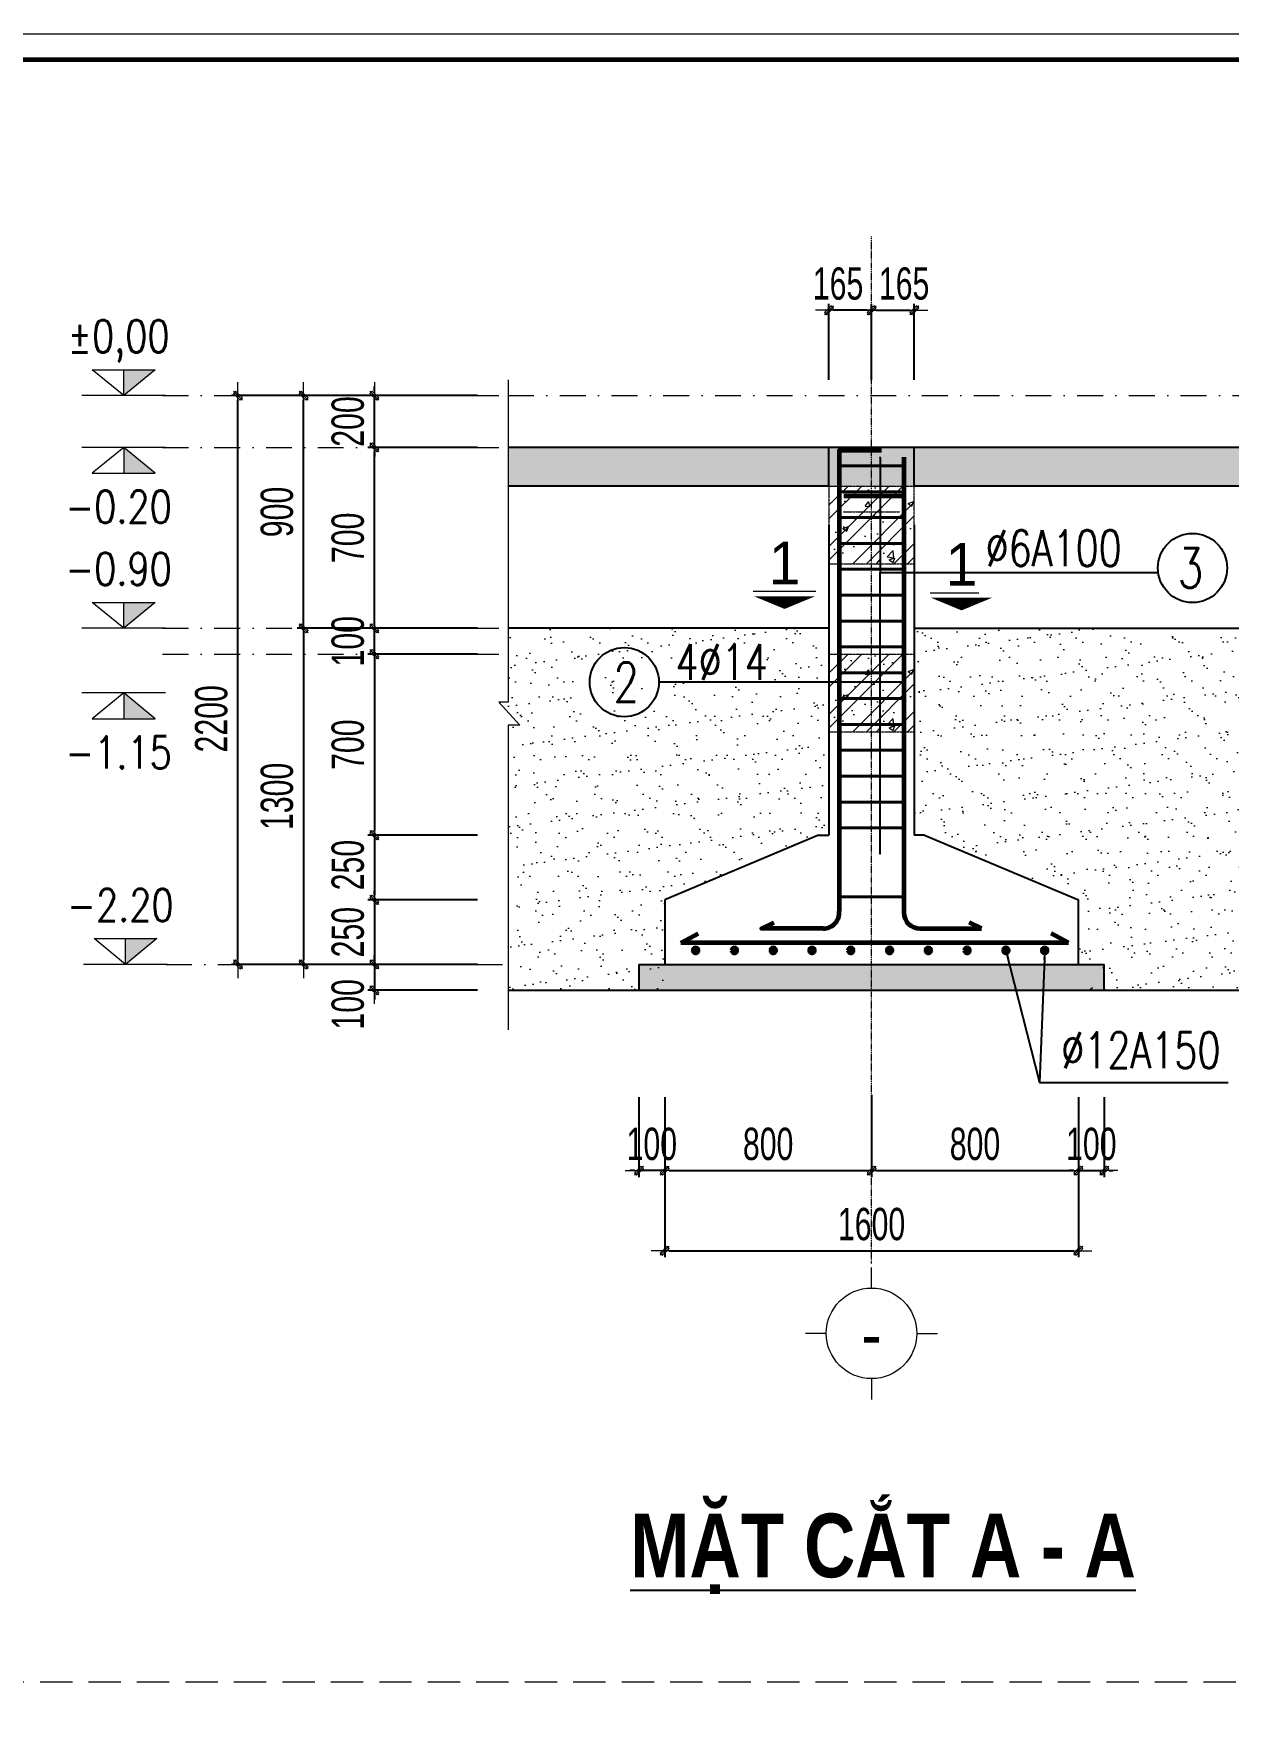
# Model space of a CAD drawing. Header units: millimetres. Extents: x -211129 to 461116, y -574633 to 115.
# Drawn here: x -71646 to -67026, y -538229 to -531691 of the extents above; entities that cross this region are included whole.
import ezdxf
from ezdxf.enums import TextEntityAlignment as Align

# ---------------------------------------------------------------- set-up
doc = ezdxf.new("R2010")
doc.units = ezdxf.units.MM
doc.header["$MEASUREMENT"] = 0
doc.header["$PDMODE"] = 32
doc.linetypes.add('DASHDOT', pattern=[1, 0.5, -0.25, 0, -0.25])
doc.linetypes.add('HIDDEN', pattern=[0.375, 0.25, -0.125])
doc.layers.get('Defpoints').update_dxf_attribs({"color": 1})
for name, color, linetype, lineweight in [('Khungten_LCDI', 7, 'Continuous', 5), ('LC Dim', 8, 'Continuous', 18), ('LC Hatch', 252, 'Continuous', 9), ('LC ISO', 153, 'Continuous', 13), ('LC Khac', 4, 'Continuous', 9), ('LC MANH DUT', 35, 'HIDDEN', 5), ('LC Net dam2', 6, 'Continuous', 40), ('LC Net dam3', 1, 'Continuous', 60), ('LC Net manh', 133, 'Continuous', 5), ('LC Net thay', 63, 'Continuous', 25), ('LC Net truc', 79, 'DASHDOT', 13), ('LC Text1', 3, 'Continuous', 20), ('LC Text2', 7, 'Continuous', 25)]:
    doc.layers.add(name, color=color, linetype=linetype, lineweight=lineweight)
doc.styles.add('HOATBIF', font='hoatbif.shx', dxfattribs={"width": 0.7})
doc.styles.add('Khungten', font='VHAVAN.TTF', dxfattribs={"width": 0.9, "height": 5000})
doc.styles.add('LC 1', font='VHAVANB.TTF')
doc.styles.add('LC 3', font='vnsimli.shx', dxfattribs={"width": 0.75})
doc.styles.add('LC3', font='VHARIALB.TTF', dxfattribs={"width": 0.8})
doc.styles.add('T1', font='Vnsimli.shx', dxfattribs={"width": 0.8})
doc.styles.add('Title', font='VHBLACK.TTF', dxfattribs={"width": 0.8})
doc.dimstyles.new('1-100(1-50)', dxfattribs={"dimscale": 50, "dimtxt": 2.5, "dimasz": 0.35, "dimexe": 0.5, "dimexo": 0, "dimgap": 0.8, "dimtad": 1, "dimdec": 0, "dimzin": 0, "dimdsep": 46, "dimtxsty": 'HOATBIF', "dimblk1": 'DOT', "dimblk2": 'DOT', "dimsah": 1, "dimcen": -1, "dimdle": 1, "dimclrd": 256, "dimclre": 256, "dimclrt": 4, "dimadec": 3, "dimazin": 2, "dimtfac": 0.333333, "dimtdec": 0, "dimtix": 1, "dimtmove": 2, "dimatfit": 3, "dimldrblk": 'DOT', "dimfxl": 1, "dimtvp": 0.833333, "dimtolj": 1, "dimtzin": 0, "dimarcsym": 0})

# ---------------------------------------------------------------- blocks, each defined once
blk = doc.blocks.new('lcdi fix')
at = {"layer": 'Defpoints', "lineweight": 0}
blk.add_lwpolyline([(-1200, -14850), (-1200, 14850), (40800, 14850), (40800, -14850)], close=True, dxfattribs=at)
at = {"layer": 'Khungten_LCDI', "color": 5, "lineweight": 60}
blk.add_lwpolyline([(0, -14650), (0, 14650), (40600, 14650), (40600, -14650)], close=True, dxfattribs=at)
at = {"color": 7, "style": 'Khungten', "width": 0.8}
for tag, p in [('REVISION', (39499, -10746)), ('NGAYHT', (39546, -11609))]:
    blk.add_attdef(tag, text='', height=200, dxfattribs=at).set_placement(p, align=Align.CENTER)
at = {"layer": 'LC Text1', "color": 3, "style": 'LC 1', "width": 1.834006}
for tag, p, p2 in [('TENBANVE1', (36913, -8886), (40339, -8886)), ('TENBANVE2', (36913, -9562), (40339, -9562))]:
    blk.add_attdef(tag, text='', height=250, dxfattribs=at).set_placement(p, p2, align=Align.FIT)
at = {"layer": 'LC Text1', "style": 'Title', "width": 0.7}
blk.add_attdef('SOBANVE', text='', height=250, dxfattribs=at).set_placement((39562, -13896), align=Align.CENTER)
blk = doc.blocks.new('DOT')
at = {"layer": 'LC Dim'}
blk.add_line((-3, 0), (3, 0), dxfattribs=at)
at = {"layer": 'LC Dim', "color": 4}
blk.add_line((-1, -1), (1, 1), dxfattribs=at)
blk.add_lwpolyline([(0.5, 1), (-1, -0.5), (-0.5, -1), (1, 0.5)], close=True, dxfattribs=at)
blk = doc.blocks.new('*D1002')
at = {"layer": 'Defpoints', "color": 0, "ltscale": 2, "transparency": 16777216}
for p in [(-69205.4, -535803.3), (-68405.4, -535795.3), (-68405.4, -536087.9)]:
    blk.add_point(p, dxfattribs=at)
at = {"layer": 'LC Dim', "lineweight": -2, "ltscale": 2, "transparency": 16777216}
for p, q in [((-69205.4, -535803.3), (-69205.4, -536112.9)), ((-68405.4, -535795.3), (-68405.4, -536112.9)), ((-69187.9, -536087.9), (-68422.9, -536087.9))]:
    blk.add_line(p, q, dxfattribs=at)
at = {"layer": 'LC Dim', "lineweight": -2, "ltscale": 2, "transparency": 16777216, "xscale": 17.5, "yscale": 17.5, "zscale": 17.5, "rotation": 180}
blk.add_blockref('DOT', (-69205.4, -536087.9), dxfattribs=at)
at = {"layer": 'LC Dim', "lineweight": -2, "ltscale": 2, "transparency": 16777216, "xscale": 17.5, "yscale": 17.5, "zscale": 17.5}
blk.add_blockref('DOT', (-68405.4, -536087.9), dxfattribs=at)
at = {"layer": 'LC Dim', "color": 4, "ltscale": 2, "transparency": 16777216, "insert": (-68805.4, -535985.4), "char_height": 125, "attachment_point": 5, "style": 'HOATBIF'}
blk.add_mtext('\\A1;800', dxfattribs=at)
blk = doc.blocks.new('_Dot')
at = {"color": 0, "linetype": 'ByBlock', "lineweight": -2}
blk.add_line((-0.5, 0), (-1, 0), dxfattribs=at)
at = {"color": 0, "linetype": 'ByBlock', "const_width": 0.5}
blk.add_lwpolyline([(-0.25, 0, 1), (0.25, 0, 1)], format="xyb", close=True, dxfattribs=at)
blk = doc.blocks.new('*D1003')
at = {"layer": 'Defpoints', "color": 0, "ltscale": 2, "transparency": 16777216}
for p in [(-68405.4, -535795.3), (-67605.4, -535803.3), (-67605.4, -536087.9)]:
    blk.add_point(p, dxfattribs=at)
at = {"layer": 'LC Dim', "lineweight": -2, "ltscale": 2, "transparency": 16777216}
for p, q in [((-68405.4, -535795.3), (-68405.4, -536112.9)), ((-67605.4, -535803.3), (-67605.4, -536112.9)), ((-68387.9, -536087.9), (-67622.9, -536087.9))]:
    blk.add_line(p, q, dxfattribs=at)
at = {"layer": 'LC Dim', "lineweight": -2, "ltscale": 2, "transparency": 16777216, "xscale": 17.5, "yscale": 17.5, "zscale": 17.5, "rotation": 180}
blk.add_blockref('DOT', (-68405.4, -536087.9), dxfattribs=at)
at = {"layer": 'LC Dim', "lineweight": -2, "ltscale": 2, "transparency": 16777216, "xscale": 17.5, "yscale": 17.5, "zscale": 17.5}
blk.add_blockref('DOT', (-67605.4, -536087.9), dxfattribs=at)
at = {"layer": 'LC Dim', "color": 4, "ltscale": 2, "transparency": 16777216, "insert": (-68005.4, -535985.4), "char_height": 125, "attachment_point": 5, "style": 'HOATBIF'}
blk.add_mtext('\\A1;800', dxfattribs=at)
blk = doc.blocks.new('*D1004')
at = {"layer": 'Defpoints', "color": 0, "ltscale": 2, "transparency": 16777216}
for p in [(-69205.4, -535803.3), (-67605.4, -535803.3), (-67605.4, -536397.9)]:
    blk.add_point(p, dxfattribs=at)
at = {"layer": 'LC Dim', "lineweight": -2, "ltscale": 2, "transparency": 16777216}
for p, q in [((-69205.4, -535803.3), (-69205.4, -536422.9)), ((-67605.4, -535803.3), (-67605.4, -536422.9)), ((-69187.9, -536397.9), (-67622.9, -536397.9))]:
    blk.add_line(p, q, dxfattribs=at)
at = {"layer": 'LC Dim', "lineweight": -2, "ltscale": 2, "transparency": 16777216, "xscale": 17.5, "yscale": 17.5, "zscale": 17.5, "rotation": 180}
blk.add_blockref('DOT', (-69205.4, -536397.9), dxfattribs=at)
at = {"layer": 'LC Dim', "lineweight": -2, "ltscale": 2, "transparency": 16777216, "xscale": 17.5, "yscale": 17.5, "zscale": 17.5}
blk.add_blockref('DOT', (-67605.4, -536397.9), dxfattribs=at)
at = {"layer": 'LC Dim', "color": 4, "ltscale": 2, "transparency": 16777216, "insert": (-68405.4, -536295.4), "char_height": 125, "attachment_point": 5, "style": 'HOATBIF'}
blk.add_mtext('\\A1;1600', dxfattribs=at)
blk = doc.blocks.new('*D1005')
at = {"layer": 'Defpoints', "color": 0, "ltscale": 2, "transparency": 16777216}
for p in [(-69305.4, -535803.3), (-69205.4, -535803.3), (-69305.4, -536087.9)]:
    blk.add_point(p, dxfattribs=at)
at = {"layer": 'LC Dim', "lineweight": -2, "ltscale": 2, "transparency": 16777216}
for p, q in [((-69305.4, -535803.3), (-69305.4, -536112.9)), ((-69205.4, -535803.3), (-69205.4, -536112.9)), ((-69322.9, -536087.9), (-69340.4, -536087.9)), ((-69205.4, -536087.9), (-69305.4, -536087.9)), ((-69187.9, -536087.9), (-69170.4, -536087.9))]:
    blk.add_line(p, q, dxfattribs=at)
at = {"layer": 'LC Dim', "lineweight": -2, "ltscale": 2, "transparency": 16777216, "xscale": 17.5, "yscale": 17.5, "zscale": 17.5}
blk.add_blockref('DOT', (-69305.4, -536087.9), dxfattribs=at)
at = {"layer": 'LC Dim', "lineweight": -2, "ltscale": 2, "transparency": 16777216, "xscale": 17.5, "yscale": 17.5, "zscale": 17.5, "rotation": 180}
blk.add_blockref('DOT', (-69205.4, -536087.9), dxfattribs=at)
at = {"layer": 'LC Dim', "color": 4, "ltscale": 2, "transparency": 16777216, "insert": (-69255.4, -535985.4), "char_height": 125, "attachment_point": 5, "style": 'HOATBIF'}
blk.add_mtext('\\A1;100', dxfattribs=at)
blk = doc.blocks.new('*D1006')
at = {"layer": 'Defpoints', "color": 0, "ltscale": 2, "transparency": 16777216}
for p in [(-67605.4, -535803.3), (-67505.4, -535803.3), (-67505.4, -536087.9)]:
    blk.add_point(p, dxfattribs=at)
at = {"layer": 'LC Dim', "lineweight": -2, "ltscale": 2, "transparency": 16777216}
for p, q in [((-67605.4, -535803.3), (-67605.4, -536112.9)), ((-67505.4, -535803.3), (-67505.4, -536112.9)), ((-67622.9, -536087.9), (-67640.4, -536087.9)), ((-67605.4, -536087.9), (-67505.4, -536087.9)), ((-67487.9, -536087.9), (-67470.4, -536087.9))]:
    blk.add_line(p, q, dxfattribs=at)
at = {"layer": 'LC Dim', "lineweight": -2, "ltscale": 2, "transparency": 16777216, "xscale": 17.5, "yscale": 17.5, "zscale": 17.5}
blk.add_blockref('DOT', (-67605.4, -536087.9), dxfattribs=at)
at = {"layer": 'LC Dim', "lineweight": -2, "ltscale": 2, "transparency": 16777216, "xscale": 17.5, "yscale": 17.5, "zscale": 17.5, "rotation": 180}
blk.add_blockref('DOT', (-67505.4, -536087.9), dxfattribs=at)
at = {"layer": 'LC Dim', "color": 4, "ltscale": 2, "transparency": 16777216, "insert": (-67555.4, -535985.4), "char_height": 125, "attachment_point": 5, "style": 'HOATBIF'}
blk.add_mtext('\\A1;100', dxfattribs=at)
blk = doc.blocks.new('TIEUDE1')
at = {"layer": 'LC Text2', "color": 7, "style": 'LC 1'}
blk.add_attdef('TIªU§Ò', text='', height=5, dxfattribs=at).set_placement((0, 0), align=Align.BOTTOM_CENTER)
blk.add_attdef('TL', text='', height=3, dxfattribs=at).set_placement((0, -2), align=Align.TOP_CENTER)
blk = doc.blocks.new('*D1025')
at = {"layer": 'Defpoints', "color": 0, "ltscale": 2, "transparency": 16777216}
for p in [(-68240.4, -532760.2), (-68405.4, -533029.2), (-68240.4, -533029.2)]:
    blk.add_point(p, dxfattribs=at)
at = {"layer": 'LC Dim', "lineweight": -2, "ltscale": 2, "transparency": 16777216}
for p, q in [((-68405.4, -533029.2), (-68405.4, -532735.2)), ((-68387.9, -532760.2), (-68257.9, -532760.2)), ((-68240.4, -533029.2), (-68240.4, -532735.2))]:
    blk.add_line(p, q, dxfattribs=at)
at = {"layer": 'LC Dim', "lineweight": -2, "ltscale": 2, "transparency": 16777216, "xscale": 17.5, "yscale": 17.5, "zscale": 17.5, "rotation": 180}
blk.add_blockref('DOT', (-68405.4, -532760.2), dxfattribs=at)
at = {"layer": 'LC Dim', "lineweight": -2, "ltscale": 2, "transparency": 16777216, "xscale": 17.5, "yscale": 17.5, "zscale": 17.5}
blk.add_blockref('DOT', (-68240.4, -532760.2), dxfattribs=at)
at = {"layer": 'LC Dim', "color": 4, "ltscale": 2, "transparency": 16777216, "insert": (-68279.5, -532657.7), "char_height": 125, "attachment_point": 5, "style": 'HOATBIF'}
blk.add_mtext('\\A1;165', dxfattribs=at)
blk = doc.blocks.new('*D1026')
at = {"layer": 'Defpoints', "color": 0, "ltscale": 2, "transparency": 16777216}
for p in [(-68570.4, -532760.2), (-68570.4, -533029.2), (-68405.4, -533029.2)]:
    blk.add_point(p, dxfattribs=at)
at = {"layer": 'LC Dim', "lineweight": -2, "ltscale": 2, "transparency": 16777216}
for p, q in [((-68570.4, -533029.2), (-68570.4, -532735.2)), ((-68422.9, -532760.2), (-68552.9, -532760.2)), ((-68405.4, -533029.2), (-68405.4, -532735.2))]:
    blk.add_line(p, q, dxfattribs=at)
at = {"layer": 'LC Dim', "lineweight": -2, "ltscale": 2, "transparency": 16777216, "xscale": 17.5, "yscale": 17.5, "zscale": 17.5, "rotation": 180}
blk.add_blockref('DOT', (-68570.4, -532760.2), dxfattribs=at)
at = {"layer": 'LC Dim', "lineweight": -2, "ltscale": 2, "transparency": 16777216, "xscale": 17.5, "yscale": 17.5, "zscale": 17.5}
blk.add_blockref('DOT', (-68405.4, -532760.2), dxfattribs=at)
at = {"layer": 'LC Dim', "color": 4, "ltscale": 2, "transparency": 16777216, "insert": (-68535, -532657.7), "char_height": 125, "attachment_point": 5, "style": 'HOATBIF'}
blk.add_mtext('\\A1;165', dxfattribs=at)
blk = doc.blocks.new('theptron1')
at = {"layer": 'LC Net dam3'}
for p, q in [((-0.5, 0), (0.5, 0)), ((-0.35, 0.35), (0.35, -0.35)), ((0.35, 0.35), (-0.35, -0.35)), ((0, 0.5), (0, -0.5))]:
    blk.add_line(p, q, dxfattribs=at)
blk.add_circle((0, 0), 0.5, dxfattribs=at)
blk = doc.blocks.new('*U699')
at = {"layer": 'LC Dim', "xscale": 19.6923076923333, "yscale": 19.6923076923333, "zscale": 19.6923076923333}
blk.add_blockref('theptron1', (0, 0), dxfattribs=at)
blk = doc.blocks.new('*U700')
at = {"layer": 'LC Dim', "color": 0, "linetype": 'ByBlock', "lineweight": -2}
for p in [(0, 0), (150, 0), (300, 0), (450, 0), (600, 0), (750, 0), (900, 0), (1050, 0)]:
    blk.add_blockref('*U699', p, dxfattribs=at)
at = {"layer": 'LC Dim', "color": 0, "linetype": 'ByBlock', "lineweight": -2, "transparency": 16777216}
for p in [(1200, 0), (1350, 0)]:
    blk.add_blockref('*U699', p, dxfattribs=at)
blk = doc.blocks.new('*D1027')
at = {"layer": 'Defpoints', "color": 0, "ltscale": 2, "transparency": 16777216}
for p in [(-69929.8, -535290.6), (-70328.5, -535390.6), (-69929.8, -535390.6)]:
    blk.add_point(p, dxfattribs=at)
at = {"layer": 'LC Dim', "lineweight": -2, "ltscale": 2, "transparency": 16777216}
for p, q in [((-69929.8, -535290.6), (-70353.5, -535290.6)), ((-70328.5, -535273.1), (-70328.5, -535255.6)), ((-70328.5, -535290.6), (-70328.5, -535390.6)), ((-69929.8, -535390.6), (-70353.5, -535390.6)), ((-70328.5, -535408.1), (-70328.5, -535425.6))]:
    blk.add_line(p, q, dxfattribs=at)
at = {"layer": 'LC Dim', "lineweight": -2, "ltscale": 2, "transparency": 16777216, "xscale": 17.5, "yscale": 17.5, "zscale": 17.5}
for p, rotation in [((-70328.5, -535290.6), 270), ((-70328.5, -535390.6), 90)]:
    blk.add_blockref('DOT', p, dxfattribs=dict(at, rotation=rotation))
at = {"layer": 'LC Dim', "color": 4, "ltscale": 2, "transparency": 16777216, "insert": (-70431, -535444.7), "char_height": 125, "attachment_point": 5, "rotation": 90, "style": 'HOATBIF'}
blk.add_mtext('\\A1;100', dxfattribs=at)
blk = doc.blocks.new('*D1028')
at = {"layer": 'Defpoints', "color": 0, "ltscale": 2, "transparency": 16777216}
for p in [(-69929.8, -534790.6), (-70328.5, -535040.6), (-69929.8, -535040.6)]:
    blk.add_point(p, dxfattribs=at)
at = {"layer": 'LC Dim', "lineweight": -2, "ltscale": 2, "transparency": 16777216}
for p, q in [((-69929.8, -534790.6), (-70353.5, -534790.6)), ((-70328.5, -534808.1), (-70328.5, -535023.1)), ((-69929.8, -535040.6), (-70353.5, -535040.6))]:
    blk.add_line(p, q, dxfattribs=at)
at = {"layer": 'LC Dim', "lineweight": -2, "ltscale": 2, "transparency": 16777216, "xscale": 17.5, "yscale": 17.5, "zscale": 17.5}
for p, rotation in [((-70328.5, -534790.6), 90), ((-70328.5, -535040.6), 270)]:
    blk.add_blockref('DOT', p, dxfattribs=dict(at, rotation=rotation))
at = {"layer": 'LC Dim', "color": 4, "ltscale": 2, "transparency": 16777216, "insert": (-70431, -534906.3), "char_height": 125, "attachment_point": 5, "rotation": 90, "style": 'HOATBIF'}
blk.add_mtext('\\A1;250', dxfattribs=at)
blk = doc.blocks.new('*D1029')
at = {"layer": 'Defpoints', "color": 0, "ltscale": 2, "transparency": 16777216}
for p in [(-70328.5, -533290.6), (-69929.8, -533290.6), (-69929.8, -533990.6)]:
    blk.add_point(p, dxfattribs=at)
at = {"layer": 'LC Dim', "lineweight": -2, "ltscale": 2, "transparency": 16777216}
for p, q in [((-69929.8, -533290.6), (-70353.5, -533290.6)), ((-70328.5, -533973.1), (-70328.5, -533308.1)), ((-69929.8, -533990.6), (-70353.5, -533990.6))]:
    blk.add_line(p, q, dxfattribs=at)
at = {"layer": 'LC Dim', "lineweight": -2, "ltscale": 2, "transparency": 16777216, "xscale": 17.5, "yscale": 17.5, "zscale": 17.5}
for p, rotation in [((-70328.5, -533290.6), 90), ((-70328.5, -533990.6), 270)]:
    blk.add_blockref('DOT', p, dxfattribs=dict(at, rotation=rotation))
at = {"layer": 'LC Dim', "color": 4, "ltscale": 2, "transparency": 16777216, "insert": (-70431, -533640.6), "char_height": 125, "attachment_point": 5, "rotation": 90, "style": 'HOATBIF'}
blk.add_mtext('\\A1;700', dxfattribs=at)
blk = doc.blocks.new('*D1030')
at = {"layer": 'Defpoints', "color": 0, "ltscale": 2, "transparency": 16777216}
for p in [(-70602.6, -533090.6), (-69929.8, -533090.6), (-70018.3, -533990.6)]:
    blk.add_point(p, dxfattribs=at)
at = {"layer": 'LC Dim', "lineweight": -2, "ltscale": 2, "transparency": 16777216}
for p, q in [((-69929.8, -533090.6), (-70627.6, -533090.6)), ((-70602.6, -533973.1), (-70602.6, -533108.1)), ((-70018.3, -533990.6), (-70627.6, -533990.6))]:
    blk.add_line(p, q, dxfattribs=at)
at = {"layer": 'LC Dim', "lineweight": -2, "ltscale": 2, "transparency": 16777216, "xscale": 17.5, "yscale": 17.5, "zscale": 17.5}
for p, rotation in [((-70602.6, -533090.6), 90), ((-70602.6, -533990.6), 270)]:
    blk.add_blockref('DOT', p, dxfattribs=dict(at, rotation=rotation))
at = {"layer": 'LC Dim', "color": 4, "ltscale": 2, "transparency": 16777216, "insert": (-70705.1, -533540.6), "char_height": 125, "attachment_point": 5, "rotation": 90, "style": 'HOATBIF'}
blk.add_mtext('\\A1;900', dxfattribs=at)
blk = doc.blocks.new('*D1031')
at = {"layer": 'Defpoints', "color": 0, "ltscale": 2, "transparency": 16777216}
for p in [(-70328.5, -533990.6), (-69929.8, -533990.6), (-69929.8, -534090.6)]:
    blk.add_point(p, dxfattribs=at)
at = {"layer": 'LC Dim', "lineweight": -2, "ltscale": 2, "transparency": 16777216}
for p, q in [((-69929.8, -533990.6), (-70353.5, -533990.6)), ((-70328.5, -533973.1), (-70328.5, -533955.6)), ((-70328.5, -534090.6), (-70328.5, -533990.6)), ((-69929.8, -534090.6), (-70353.5, -534090.6)), ((-70328.5, -534108.1), (-70328.5, -534125.6))]:
    blk.add_line(p, q, dxfattribs=at)
at = {"layer": 'LC Dim', "lineweight": -2, "ltscale": 2, "transparency": 16777216, "xscale": 17.5, "yscale": 17.5, "zscale": 17.5}
for p, rotation in [((-70328.5, -533990.6), 270), ((-70328.5, -534090.6), 90)]:
    blk.add_blockref('DOT', p, dxfattribs=dict(at, rotation=rotation))
at = {"layer": 'LC Dim', "color": 4, "ltscale": 2, "transparency": 16777216, "insert": (-70431, -534040.6), "char_height": 125, "attachment_point": 5, "rotation": 90, "style": 'HOATBIF'}
blk.add_mtext('\\A1;100', dxfattribs=at)
blk = doc.blocks.new('*D1032')
at = {"layer": 'Defpoints', "color": 0, "ltscale": 2, "transparency": 16777216}
for p in [(-70856.6, -533090.6), (-69929.8, -533090.6), (-69929.8, -535290.6)]:
    blk.add_point(p, dxfattribs=at)
at = {"layer": 'LC Dim', "lineweight": -2, "ltscale": 2, "transparency": 16777216}
for p, q in [((-69929.8, -533090.6), (-70881.6, -533090.6)), ((-70856.6, -535273.1), (-70856.6, -533108.1)), ((-69929.8, -535290.6), (-70881.6, -535290.6))]:
    blk.add_line(p, q, dxfattribs=at)
at = {"layer": 'LC Dim', "lineweight": -2, "ltscale": 2, "transparency": 16777216, "xscale": 17.5, "yscale": 17.5, "zscale": 17.5}
for p, rotation in [((-70856.6, -533090.6), 90), ((-70856.6, -535290.6), 270)]:
    blk.add_blockref('DOT', p, dxfattribs=dict(at, rotation=rotation))
at = {"layer": 'LC Dim', "color": 4, "ltscale": 2, "transparency": 16777216, "insert": (-70959.1, -534340.6), "char_height": 125, "attachment_point": 5, "rotation": 90, "style": 'HOATBIF'}
blk.add_mtext('\\A1;2200', dxfattribs=at)
blk = doc.blocks.new('*D1033')
at = {"layer": 'Defpoints', "color": 0, "ltscale": 2, "transparency": 16777216}
for p in [(-69929.8, -533990.6), (-70602.6, -535290.6), (-69984.9, -535290.6)]:
    blk.add_point(p, dxfattribs=at)
at = {"layer": 'LC Dim', "lineweight": -2, "ltscale": 2, "transparency": 16777216}
for p, q in [((-69929.8, -533990.6), (-70627.6, -533990.6)), ((-70602.6, -534008.1), (-70602.6, -535273.1)), ((-69984.9, -535290.6), (-70627.6, -535290.6))]:
    blk.add_line(p, q, dxfattribs=at)
at = {"layer": 'LC Dim', "lineweight": -2, "ltscale": 2, "transparency": 16777216, "xscale": 17.5, "yscale": 17.5, "zscale": 17.5}
for p, rotation in [((-70602.6, -533990.6), 90), ((-70602.6, -535290.6), 270)]:
    blk.add_blockref('DOT', p, dxfattribs=dict(at, rotation=rotation))
at = {"layer": 'LC Dim', "color": 4, "ltscale": 2, "transparency": 16777216, "insert": (-70705.1, -534640.6), "char_height": 125, "attachment_point": 5, "rotation": 90, "style": 'HOATBIF'}
blk.add_mtext('\\A1;1300', dxfattribs=at)
blk = doc.blocks.new('*D1041')
at = {"layer": 'Defpoints', "color": 0, "ltscale": 2, "transparency": 16777216}
for p in [(-69929.8, -535040.6), (-70328.5, -535290.6), (-69929.8, -535290.6)]:
    blk.add_point(p, dxfattribs=at)
at = {"layer": 'LC Dim', "lineweight": -2, "ltscale": 2, "transparency": 16777216}
for p, q in [((-69929.8, -535040.6), (-70353.5, -535040.6)), ((-70328.5, -535023.1), (-70328.5, -535005.6)), ((-70328.5, -535040.6), (-70328.5, -535290.6)), ((-69929.8, -535290.6), (-70353.5, -535290.6)), ((-70328.5, -535308.1), (-70328.5, -535325.6))]:
    blk.add_line(p, q, dxfattribs=at)
at = {"layer": 'LC Dim', "lineweight": -2, "ltscale": 2, "transparency": 16777216, "xscale": 17.5, "yscale": 17.5, "zscale": 17.5}
for p, rotation in [((-70328.5, -535040.6), 270), ((-70328.5, -535290.6), 90)]:
    blk.add_blockref('DOT', p, dxfattribs=dict(at, rotation=rotation))
at = {"layer": 'LC Dim', "color": 4, "ltscale": 2, "transparency": 16777216, "insert": (-70431, -535165.6), "char_height": 125, "attachment_point": 5, "rotation": 90, "style": 'HOATBIF'}
blk.add_mtext('\\A1;250', dxfattribs=at)
blk = doc.blocks.new('Caodo1')
at = {"layer": 'LC Text1'}
blk.add_hatch(color=4, dxfattribs=at).paths.add_polyline_path([(0, 200), (0, 0), (243, 200)])
at = {"layer": 'LC Text1', "color": 4}
for p, q in [((0, 0), (0, 200)), ((324, 0), (-324, 0))]:
    blk.add_line(p, q, dxfattribs=at)
blk.add_lwpolyline([(-243, 200), (243, 200), (0, 0), (0, 0)], close=True, dxfattribs=at)
at = {"layer": 'LC Text1', "color": 4, "style": 'T1', "width": 0.8}
blk.add_attdef('%%P0,00', text='', height=250, dxfattribs=at).set_placement((-39, 460), align=Align.MIDDLE_CENTER)
blk = doc.blocks.new('TTRUC')
at = {"layer": 'LC ISO'}
for p, q in [((0, 6.95), (0, 10.13)), ((-6.95, 0), (-10.13, 0)), ((6.95, 0), (10.13, 0)), ((0, -6.95), (0, -10.13))]:
    blk.add_line(p, q, dxfattribs=at)
at = {"layer": 'LC Net manh'}
blk.add_circle((0, 0), 6.95, dxfattribs=at)
blk = doc.blocks.new('*D1042')
at = {"layer": 'Defpoints', "color": 0, "transparency": 16777216}
for p in [(-70328.5, -533090.6), (-70116.2, -533090.6), (-69929.8, -533290.6)]:
    blk.add_point(p, dxfattribs=at)
at = {"layer": 'LC Dim', "lineweight": -2, "transparency": 16777216}
for p, q in [((-70328.5, -533073.1), (-70328.5, -533055.6)), ((-70116.2, -533090.6), (-70353.5, -533090.6)), ((-70328.5, -533290.6), (-70328.5, -533090.6)), ((-69929.8, -533290.6), (-70353.5, -533290.6)), ((-70328.5, -533308.1), (-70328.5, -533325.6))]:
    blk.add_line(p, q, dxfattribs=at)
at = {"layer": 'LC Dim', "lineweight": -2, "transparency": 16777216, "xscale": 17.5, "yscale": 17.5, "zscale": 17.5}
for p, rotation in [((-70328.5, -533090.6), 270), ((-70328.5, -533290.6), 90)]:
    blk.add_blockref('DOT', p, dxfattribs=dict(at, rotation=rotation))
at = {"layer": 'LC Dim', "color": 4, "transparency": 16777216, "insert": (-70431, -533190.6), "char_height": 125, "attachment_point": 5, "rotation": 90, "style": 'HOATBIF'}
blk.add_mtext('\\A1;200', dxfattribs=at)
blk = doc.blocks.new('*U695')
at = {"layer": 'LC Net dam2', "ltscale": 2}
blk.add_line((-125, 0), (125, 0), dxfattribs=at)
blk = doc.blocks.new('*U696')
at = {"layer": 'LC Hatch', "color": 0, "linetype": 'ByBlock', "lineweight": -2, "transparency": 16777216}
for p in [(0, 0), (0, -100), (0, -200), (0, -300), (0, -400), (0, -500), (0, -600), (0, -700), (0, -800), (0, -900), (0, -1000), (0, -1100), (0, -1200), (0, -1300), (0, -1400)]:
    blk.add_blockref('*U695', p, dxfattribs=at)
blk = doc.blocks.new('*D1043')
at = {"layer": 'Defpoints', "color": 0, "ltscale": 2, "transparency": 16777216}
for p in [(-69929.8, -534090.6), (-70328.5, -534790.6), (-70008, -534790.6)]:
    blk.add_point(p, dxfattribs=at)
at = {"layer": 'LC Dim', "lineweight": -2, "ltscale": 2, "transparency": 16777216}
for p, q in [((-69929.8, -534090.6), (-70353.5, -534090.6)), ((-70328.5, -534108.1), (-70328.5, -534773.1)), ((-70008, -534790.6), (-70353.5, -534790.6))]:
    blk.add_line(p, q, dxfattribs=at)
at = {"layer": 'LC Dim', "lineweight": -2, "ltscale": 2, "transparency": 16777216, "xscale": 17.5, "yscale": 17.5, "zscale": 17.5}
for p, rotation in [((-70328.5, -534090.6), 90), ((-70328.5, -534790.6), 270)]:
    blk.add_blockref('DOT', p, dxfattribs=dict(at, rotation=rotation))
at = {"layer": 'LC Dim', "color": 4, "ltscale": 2, "transparency": 16777216, "insert": (-70431, -534440.6), "char_height": 125, "attachment_point": 5, "rotation": 90, "style": 'HOATBIF'}
blk.add_mtext('\\A1;700', dxfattribs=at)

msp = doc.modelspace()

# ---------------------------------------------------------------- hatches: boundary and pattern name
at = {"layer": 'LC Hatch', "ltscale": 250}
h = msp.add_hatch(dxfattribs=at)
h.set_pattern_fill('BETONG', color=256, scale=30, double=1, pattern_type=2)
h.set_pattern_definition([(0, (-32697.52, -80903.28), (0, 155.884573), [3.75, -86.25]), (0, (-32697.52, -80896.79), (0, 155.884573), [3.75, -86.25]), (120, (-32697.52, -80903.28), (-135, -77.942286), [3.75, -86.25]), (120, (-32691.89, -80900.04), (-135, -77.942286), [3.75, -86.25]), (0, (-32652.52, -80825.34), (0, 155.884573), [3.75, -86.25]), (0, (-32652.52, -80818.85), (0, 155.884573), [3.75, -86.25]), (120, (-32652.52, -80825.34), (-135, -77.942286), [3.75, -86.25]), (120, (-32646.89, -80822.1), (-135, -77.942286), [3.75, -86.25]), (60, (-32693.77, -80903.28), (-135, 77.942286), [3.75, -86.25]), (60, (-32699.39, -80900.04), (-135, 77.942286), [3.75, -86.25]), (60, (-32648.77, -80981.23), (-135, 77.942286), [3.75, -86.25]), (60, (-32654.39, -80977.98), (-135, 77.942286), [3.75, -86.25]), (45, (-32697.517, -80903.284), (-31.819805, 31.819805), []), (50, (-32697.52, -80903.28), (215.178055, -18.82564), [22.5, -247.5]), (355, (-32697.52, -80903.28), (-41.6254, 225.65764), [18, -198]), (100.4514, (-32679.59, -80904.85), (173.55281, 206.83186), [19.12206, -210.34263]), (46.1842, (-32697.52, -80843.28), (320.17231, -49.6557), [33.75, -371.25]), (96.6356, (-32670.84, -80847.42), (280.39881, 292.23536), [28.68309, -315.5139]), (351.1842, (-32697.52, -80843.3), (280.39858, 292.23558), [27, -297]), (21, (-32667.52, -80858.28), (179.072116, -120.78567), [22.5, -247.5]), (326, (-32667.52, -80858.28), (72.9946, 217.54501), [18, -198]), (71.4514, (-32652.6, -80868.35), (252.06679, 96.75915), [19.12206, -210.34263]), (37.5, (-32697.52, -80903.284), (3.647957, 99.868156), [0, -195.6, 0, -201, 0, -198.75]), (7.5, (-32697.52, -80903.28), (78.92086, 118.323514), [0, -114.6, 0, -191.1, 0, -75.75]), (327.5, (-32764.42, -80903.28), (160.146731, -6.766462), [0, -75, 0, -234, 0, -310.5]), (317.5, (-32794.42, -80903.28), (174.95585, 30.031495), [0, -97.5, 0, -155.4, 0, -220.5])])
h.paths.add_polyline_path([(-68405.4, -533440.6), (-68405.4, -533290.6), (-69811.2, -533290.6), (-69811.2, -533440.6)])
h.paths.add_polyline_path([(-66965.9, -533440.6), (-66965.9, -533290.6), (-68405.4, -533290.6), (-68405.4, -533440.6)])
at = {"layer": 'LC Hatch'}
h = msp.add_hatch(dxfattribs=at)
h.set_pattern_fill('BTCT', color=256, scale=30)
h.set_pattern_definition([(50, (-572246.51, -712787.76), (215.178055, -18.82564), [22.5, -247.5]), (355, (-572246.51, -712787.76), (-41.6254, 225.65764), [18, -198]), (100.4514, (-572228.58, -712789.33), (173.552815, 206.83186), [19.12206, -210.34263]), (46.1842, (-572246.5, -712727.76), (320.17231, -49.6557), [33.75, -371.25]), (96.6356, (-572219.83, -712731.9), (280.39881, 292.23536), [28.68309, -315.5139]), (351.1842, (-572246.5, -712727.76), (280.39858, 292.23558), [27, -297]), (21, (-572216.51, -712742.76), (179.072116, -120.78567), [22.5, -247.5]), (326, (-572216.51, -712742.76), (72.9946, 217.54501), [18, -198]), (71.4514, (-572201.6, -712752.83), (252.06679, 96.75915), [19.12206, -210.34263]), (37.5, (-572246.51, -712787.76), (3.647957, 99.868156), [0, -195.6, 0, -201, 0, -198.75]), (7.5, (-572246.51, -712787.76), (78.920861, 118.323514), [0, -114.6, 0, -191.1, 0, -75.75]), (327.5, (-572313.41, -712787.76), (160.146731, -6.766462), [0, -75, 0, -234, 0, -310.5]), (317.5, (-572343.41, -712787.76), (174.95585, 30.031495), [0, -97.5, 0, -155.4, 0, -220.5]), (45, (-572246.51, -712787.76), (-79.549513, 79.549513), []), (45, (-572193.48, -712787.76), (-79.549513, 79.549513), [])])
h.paths.add_polyline_path([(-68240.4, -533440.6), (-68570.4, -533440.6), (-68570.4, -533740.6), (-68240.4, -533740.6)])
h = msp.add_hatch(dxfattribs=at)
h.set_pattern_fill('AR-SAND', color=256, scale=60)
h.set_pattern_definition([(37.5, (-183545.91, -395780.72), (-3.7796, 115.609426), [0, -91.2, 0, -102, 0, -97.5]), (7.5, (-183545.91, -395780.72), (106.1866, 169.32876), [0, -49.2, 0, -82.2, 0, -31.5]), (327.5, (-183619.71, -395780.72), (186.84851, 0.339543), [0, -30, 0, -108, 0, -141]), (317.5, (-183619.71, -395780.72), (180.3676, 52.66053), [0, -15, 0, -70.8, 0, -81])])
h.paths.add_polyline_path([(-68240.4, -533990.6), (-68240.4, -534340.6), (-68240.4, -534790.6), (-68200.4, -534790.6), (-67605.4, -535040.6), (-67605.4, -535390.6), (-67505.4, -535390.6), (-66965.9, -535390.6), (-66965.9, -534565.6), (-66920.9, -534565.6), (-67001.4, -534475.6), (-66965.9, -534475.6), (-66965.9, -533990.6)])
h.paths.add_polyline_path([(-68610.4, -534790.6), (-68570.4, -534790.6), (-68570.4, -534340.6), (-68570.4, -533990.6), (-69811.2, -533990.6), (-69811.2, -534375.6), (-69846.7, -534375.6), (-69766.2, -534465.6), (-69811.2, -534465.6), (-69811.2, -535390.6), (-69797.3, -535390.6), (-69305.4, -535390.6), (-69205.4, -535390.6), (-69205.4, -535040.6)])
edge = h.paths.add_edge_path(flags=16)
edge.add_arc((-69361.9, -534220.2), 155.2, -30.44175, 210.44175, ccw=False)
edge.add_arc((-69361.9, -534050.7), 281.8, 241.66608, 298.33392, ccw=False)
h.paths.add_polyline_path([(-69438.3, -534332.6), (-69285.5, -534332.6), (-69285.5, -534065), (-69438.3, -534065)], flags=16)
h.paths.add_polyline_path([(-69198.4, -534198.8), (-68781.7, -534198.8), (-68781.7, -534116.5), (-69198.4, -534116.5)], flags=16)
h = msp.add_hatch(dxfattribs=at)
h.set_pattern_fill('BTCT', color=256, scale=30)
h.set_pattern_definition([(50, (-572246.51, -713437.76), (215.178055, -18.82564), [22.5, -247.5]), (355, (-572246.51, -713437.76), (-41.6254, 225.65764), [18, -198]), (100.4514, (-572228.58, -713439.33), (173.552815, 206.83186), [19.12206, -210.34263]), (46.1842, (-572246.5, -713377.76), (320.17231, -49.6557), [33.75, -371.25]), (96.6356, (-572219.83, -713381.9), (280.39881, 292.23536), [28.68309, -315.5139]), (351.1842, (-572246.5, -713377.76), (280.39858, 292.23558), [27, -297]), (21, (-572216.51, -713392.76), (179.072116, -120.78567), [22.5, -247.5]), (326, (-572216.51, -713392.76), (72.9946, 217.54501), [18, -198]), (71.4514, (-572201.6, -713402.83), (252.06679, 96.75915), [19.12206, -210.34263]), (37.5, (-572246.51, -713437.76), (3.647957, 99.868156), [0, -195.6, 0, -201, 0, -198.75]), (7.5, (-572246.51, -713437.76), (78.920861, 118.323514), [0, -114.6, 0, -191.1, 0, -75.75]), (327.5, (-572313.41, -713437.76), (160.146731, -6.766462), [0, -75, 0, -234, 0, -310.5]), (317.5, (-572343.41, -713437.76), (174.95585, 30.031495), [0, -97.5, 0, -155.4, 0, -220.5]), (45, (-572246.51, -713437.76), (-79.549513, 79.549513), []), (45, (-572193.48, -713437.76), (-79.549513, 79.549513), [])])
h.paths.add_polyline_path([(-68240.4, -534090.6), (-68570.4, -534090.6), (-68570.4, -534390.6), (-68240.4, -534390.6)])
at = {"layer": 'LC Hatch', "ltscale": 2}
h = msp.add_hatch(dxfattribs=at)
h.set_pattern_fill('AR-CONC', color=256, scale=10, style=0)
h.set_pattern_definition([(50, (-166581.914, -357331.255), (71.726018, -6.275213), [7.5, -82.5]), (355, (-166581.914, -357331.255), (-13.875133, 75.219213), [6, -66]), (100.4514, (-166575.94, -357331.78), (57.850938, 68.943954), [6.37402, -70.11421]), (46.1842, (-166581.91, -357311.255), (106.724105, -16.5519), [11.25, -123.75]), (96.6356, (-166573.02, -357312.63), (93.46627, 97.411787), [9.56103, -105.1713]), (351.1842, (-166581.91, -357311.26), (93.466195, 97.41186), [9, -99]), (21, (-166571.914, -357316.255), (59.690705, -40.261889), [7.5, -82.5]), (326, (-166571.914, -357316.255), (24.331533, 72.515005), [6, -66]), (71.4514, (-166566.94, -357319.61), (84.022263, 32.25305), [6.37402, -70.11421]), (37.5, (-166581.914, -357331.255), (1.2159855, 33.2893854), [0, -65.2, 0, -67, 0, -66.25]), (7.5, (-166581.914, -357331.255), (26.306954, 39.441171), [0, -38.2, 0, -63.7, 0, -25.25]), (327.5, (-166604.214, -357331.255), (53.3822436, -2.255487), [0, -25, 0, -78, 0, -103.5]), (317.5, (-166614.214, -357331.255), (58.318617, 10.010498), [0, -32.5, 0, -51.8, 0, -73.5])])
h.paths.add_polyline_path([(-69305.4, -535290.6), (-69305.4, -535390.6), (-67505.4, -535390.6), (-67505.4, -535290.6)])

# ---------------------------------------------------------------- linework, layer by layer
at = {"layer": 'LC Khac', "color": 1, "ltscale": 2}
for p, q in [((-68620.7, -533848.6), (-68863.4, -533848.6)), ((-67991.1, -533854.2), (-68178.8, -533854.2))]:
    msp.add_line(p, q, dxfattribs=at)
for points in [[(-68742, -533915.6, 0, 235.7, 0), (-68742, -533866.9, 137.5, 137.5, 0)], [(-68057.4, -533921.2, 0, 235.7, 0), (-68057.4, -533872.5, 137.5, 137.5, 0)]]:
    msp.add_lwpolyline(points, format="xyseb", dxfattribs=at)
at = {"layer": 'LC MANH DUT', "ltscale": 0.2}
for p, q in [((-68570.4, -533440.6), (-68570.4, -533740.6)), ((-68570.4, -533440.6), (-68240.4, -533440.6)), ((-68240.4, -533740.6), (-68240.4, -533440.6)), ((-68515.4, -533540.6), (-68295.4, -533540.6)), ((-68570.4, -533740.6), (-68240.4, -533740.6)), ((-68570.4, -534090.6), (-68240.4, -534090.6)), ((-68570.4, -534390.6), (-68240.4, -534390.6))]:
    msp.add_line(p, q, dxfattribs=at)
at = {"layer": 'LC MANH DUT', "ltscale": 500}
msp.add_line((-77809.4, -538065.3), (-59434.4, -538065.3), dxfattribs=at)
at = {"layer": 'LC Net dam2', "ltscale": 2}
msp.add_line((-68530.4, -535029), (-68280.4, -535029), dxfattribs=at)
at = {"layer": 'LC Net dam3'}
for p, q in [((-68280.4, -533328.5), (-68280.4, -535089.3)), ((-68512.9, -533478.5), (-68280.4, -533478.5)), ((-68280.4, -535089.3), (-68280.4, -535089.3)), ((-69142.6, -535206.4), (-69075.5, -535170.3)), ((-68217.9, -535151.8), (-67980.2, -535151.8)), ((-67980.2, -535151.8), (-68027.8, -535128.3)), ((-67643.5, -535206.4), (-67710.6, -535170.3)), ((-67643.5, -535206.4), (-69142.6, -535206.4))]:
    msp.add_line(p, q, dxfattribs=at)
for points in [[(-68367.3, -533302.6), (-68530.4, -533302.6), (-68530.4, -535084)], [(-68592.9, -535151.8), (-68830.7, -535151.8), (-68783.1, -535128.3)]]:
    msp.add_lwpolyline(points, dxfattribs=at)
for centre, radius, start, end in [((-68593.1, -535088.9), 62.9, 270.12425, 4.49016), ((-68217.9, -535089.3), 62.5, 180, 270)]:
    msp.add_arc(centre, radius, start, end, dxfattribs=at)
at = {"layer": 'LC Net manh', "ltscale": 2}
msp.add_lwpolyline([(-69811.2, -533029), (-69811.2, -534275.6), (-69846.7, -534275.6), (-69766.2, -534365.6), (-69811.2, -534365.6), (-69811.2, -535543.4)], dxfattribs=at)
at = {"layer": 'LC Net thay', "linetype": 'Continuous', "ltscale": 1000}
for p, q in [((-66965.9, -533290.6), (-69811.2, -533290.6)), ((-68570.4, -533440.6), (-68570.4, -533290.6)), ((-68240.4, -533440.6), (-68240.4, -533290.6)), ((-68570.4, -533440.6), (-69811.2, -533440.6)), ((-66965.9, -533440.6), (-68240.4, -533440.6)), ((-68570.4, -533590.6), (-68570.4, -534240.6)), ((-68240.4, -533590.6), (-68240.4, -534240.6)), ((-68570.4, -533990.6), (-69811.2, -533990.6)), ((-68240.4, -533990.6), (-66965.9, -533990.6)), ((-68570.4, -534240.6), (-68570.4, -534790.6)), ((-68240.4, -534240.6), (-68240.4, -534790.6)), ((-68610.4, -534790.6), (-69205.4, -535040.6)), ((-68610.4, -534790.6), (-68570.4, -534790.6)), ((-68200.4, -534790.6), (-68240.4, -534790.6)), ((-68200.4, -534790.6), (-67605.4, -535040.6)), ((-69205.4, -535040.6), (-69205.4, -535290.6)), ((-67605.4, -535290.6), (-67605.4, -535040.6)), ((-69305.4, -535290.6), (-67505.4, -535290.6)), ((-69305.4, -535290.6), (-69305.4, -535390.6)), ((-69205.4, -535290.6), (-67605.4, -535290.6)), ((-67505.4, -535390.6), (-67505.4, -535290.6)), ((-69811.2, -535390.6), (-66965.9, -535390.6)), ((-69305.4, -535390.6), (-67505.4, -535390.6))]:
    msp.add_line(p, q, dxfattribs=at)
at = {"layer": 'LC Net truc'}
msp.add_line((-68405.4, -536447), (-68405.4, -532475.2), dxfattribs=at)
at = {"layer": 'LC Net truc', "ltscale": 200}
for p, q in [((-71148, -533090.6), (-69811.2, -533090.6)), ((-69811.2, -533090.6), (-64924.6, -533090.6)), ((-71148, -533290.6), (-69811.2, -533290.6)), ((-71148, -533990.6), (-69811.2, -533990.6)), ((-71148, -534090.6), (-69811.2, -534090.6)), ((-71134.1, -535290.6), (-69797.3, -535290.6))]:
    msp.add_line(p, q, dxfattribs=at)
at = {"layer": 'LC Text2', "ltscale": 100}
for centre in [(-67164, -533757.2), (-69361.9, -534198.8)]:
    msp.add_circle(centre, 133.8, dxfattribs=at)

# ---------------------------------------------------------------- block references
at = {"layer": 'LC Dim', "extrusion": (0, 0, -1), "zscale": -1, "rotation": 180}
msp.add_blockref('*U700', (69085.8, -535236.4), dxfattribs=at)
at = {"layer": 'LC Hatch'}
msp.add_blockref('*U696', (-68405.4, -533362.4), dxfattribs=at)
at = {"layer": 'LC ISO', "xscale": 25.19610424696835, "yscale": 25.19610424696835, "zscale": 25.19610424696835}
msp.add_blockref('TTRUC', (-68405.4, -536717.3), dxfattribs=at)
at = {"layer": 'LC Net thay', "xscale": 0.5000000000000013, "yscale": 0.5000000000000013, "zscale": 0.5000000000000013}
msp.add_blockref('lcdi fix', (-77809.4, -539116.2), dxfattribs=at)
at = {"layer": 'LC Text1'}
ref = msp.add_blockref('Caodo1', (-71298.4, -533090.6), dxfattribs=dict(at, xscale=0.5, yscale=0.5, zscale=0.5))
ref.add_attrib('%%P0,00', '%%p0,00', dxfattribs={"layer": 'LC Text2', "height": 125, "style": 'T1', "width": 0.8}).set_placement((-71318, -532860.9), align=Align.MIDDLE_CENTER)
ref = msp.add_blockref('Caodo1', (-71298.4, -533290.6), dxfattribs=dict(at, xscale=-0.5, yscale=0.5, zscale=0.5, rotation=180.000000000452))
ref.add_attrib('%%P0,00', '-0.20', dxfattribs={"layer": 'LC Text2', "height": 125, "style": 'T1', "width": 0.8}).set_placement((-71318, -533520.4), align=Align.MIDDLE_CENTER)
ref = msp.add_blockref('Caodo1', (-71298.4, -533990.6), dxfattribs=dict(at, xscale=0.5, yscale=0.5, zscale=0.5))
ref.add_attrib('%%P0,00', '-0.90', dxfattribs={"layer": 'LC Text2', "height": 125, "style": 'T1', "width": 0.8}).set_placement((-71318, -533760.9), align=Align.MIDDLE_CENTER)
ref = msp.add_blockref('Caodo1', (-71298.4, -534240.6), dxfattribs=dict(at, xscale=-0.5, yscale=0.5, zscale=0.5, rotation=180.000000000452))
ref.add_attrib('%%P0,00', '-1.15', dxfattribs={"layer": 'LC Text2', "height": 125, "style": 'T1', "width": 0.8}).set_placement((-71318, -534470.4), align=Align.MIDDLE_CENTER)
ref = msp.add_blockref('Caodo1', (-71291.5, -535290.6), dxfattribs=dict(at, xscale=0.5, yscale=0.5, zscale=0.5))
ref.add_attrib('%%P0,00', '-2.20', dxfattribs={"layer": 'LC Text2', "height": 125, "style": 'T1', "width": 0.8}).set_placement((-71311, -535060.9), align=Align.MIDDLE_CENTER)
at = {"layer": 'LC Text2'}
ref = msp.add_blockref('TIEUDE1', (-68361.2, -537734.7), dxfattribs=dict(at, xscale=50.00000000009664, yscale=50.00000000009664, zscale=50.00000000009664))
ref.add_attrib('TIªU§Ò', '%%UmÆt c¾t A - A', dxfattribs={"color": 7, "height": 246.221, "style": 'LC3', "width": 0.8}).set_placement((-68361.2, -537734.7), align=Align.BOTTOM_CENTER)

# ---------------------------------------------------------------- texts
at = {"ltscale": 2, "style": 'LC 1'}
for p in [(-68742, -533737.5), (-68057.4, -533743.1)]:
    msp.add_attdef('1', text='B', height=165, dxfattribs=at).set_placement(p, align=Align.MIDDLE_CENTER)
at = {"layer": 'LC Text1', "ltscale": 0.2, "style": 'LC 1', "width": 0.9}
msp.add_text('-', height=197.3, dxfattribs=at).set_placement((-68405.4, -536877.8), align=Align.BOTTOM_CENTER)
at = {"layer": 'LC Text2', "linetype": 'ByBlock', "style": 'LC 3', "width": 0.75}
for s, p in [('%%C6A100', (-67964.3, -533750.1)), ('4%%C14', (-69163.6, -534190.1)), ('%%C12A150', (-67671.8, -535691.5))]:
    msp.add_text(s, height=138.89, dxfattribs=at).set_placement(p)
at = {"layer": 'LC Text2', "ltscale": 100, "style": 'LC 3', "width": 0.75}
for s, p in [('3', (-67171.5, -533757.2)), ('2', (-69354.4, -534198.8))]:
    msp.add_text(s, height=152.8, dxfattribs=at).set_placement(p, align=Align.MIDDLE_CENTER)

# ---------------------------------------------------------------- dimensions: what is measured, and where the dimension line sits
at = {"layer": 'LC Dim', "ltscale": 2}
for base, p1, p2, angle, picture, middle in [((-68570.4, -532760.2), (-68405.4, -533029.2), (-68570.4, -533029.2), 180, '*D1026', (-68535, -532657.7)), ((-70856.6, -533090.6), (-69929.8, -535290.6), (-69929.8, -533090.6), 90, '*D1032', (-70959.1, -534340.6)), ((-70328.5, -535040.6), (-69929.8, -534790.6), (-69929.8, -535040.6), 90, '*D1028', (-70431, -534906.3)), ((-70328.5, -535390.6), (-69929.8, -535290.6), (-69929.8, -535390.6), 90, '*D1027', (-70431, -535444.7))]:
    dim = msp.add_linear_dim(base=base, p1=p1, p2=p2, angle=angle, dimstyle='1-100(1-50)', dxfattribs=at)
    dim.commit()
    dim.dimension.update_dxf_attribs({"geometry": picture, "text_midpoint": middle, "dimtype": 160})
dim = msp.add_linear_dim(base=(-68240.4, -532760.2), p1=(-68405.4, -533029.2), p2=(-68240.4, -533029.2), dimstyle='1-100(1-50)', dxfattribs=at)
dim.commit()
dim.dimension.update_dxf_attribs({"geometry": '*D1025', "text_midpoint": (-68279.5, -532657.7), "dimtype": 160})
for base, p1, p2, picture, middle in [((-70602.6, -533090.6), (-70018.3, -533990.6), (-69929.8, -533090.6), '*D1030', (-70705.1, -533540.6)), ((-70328.5, -533290.6), (-69929.8, -533990.6), (-69929.8, -533290.6), '*D1029', (-70431, -533640.6)), ((-70602.6, -535290.6), (-69929.8, -533990.6), (-69984.9, -535290.6), '*D1033', (-70705.1, -534640.6)), ((-70328.5, -533990.6), (-69929.8, -534090.6), (-69929.8, -533990.6), '*D1031', (-70431, -534040.6)), ((-70328.5, -534790.6), (-69929.8, -534090.6), (-70008, -534790.6), '*D1043', (-70431, -534440.6)), ((-70328.5, -535290.6), (-69929.8, -535040.6), (-69929.8, -535290.6), '*D1041', (-70431, -535165.6))]:
    dim = msp.add_linear_dim(base=base, p1=p1, p2=p2, angle=90, dimstyle='1-100(1-50)', dxfattribs=at)
    dim.commit()
    dim.dimension.update_dxf_attribs({"geometry": picture, "text_midpoint": middle})
at = {"layer": 'LC Dim'}
dim = msp.add_linear_dim(base=(-70328.5, -533090.6), p1=(-69929.8, -533290.6), p2=(-70116.2, -533090.6), angle=90, dimstyle='1-100(1-50)', dxfattribs=at)
dim.commit()
dim.dimension.update_dxf_attribs({"geometry": '*D1042', "text_midpoint": (-70431, -533190.6)})
at = {"layer": 'LC Dim', "ltscale": 2}
for base, p1, p2, picture, middle in [((-69305.4, -536087.9), (-69205.4, -535803.3), (-69305.4, -535803.3), '*D1005', (-69255.4, -535985.4)), ((-68405.4, -536087.9), (-69205.4, -535803.3), (-68405.4, -535795.3), '*D1002', (-68805.4, -535985.4)), ((-67605.4, -536397.9), (-69205.4, -535803.3), (-67605.4, -535803.3), '*D1004', (-68405.4, -536295.4)), ((-67605.4, -536087.9), (-68405.4, -535795.3), (-67605.4, -535803.3), '*D1003', (-68005.4, -535985.4)), ((-67505.4, -536087.9), (-67605.4, -535803.3), (-67505.4, -535803.3), '*D1006', (-67555.4, -535985.4))]:
    dim = msp.add_linear_dim(base=base, p1=p1, p2=p2, dimstyle='1-100(1-50)', dxfattribs=at)
    dim.commit()
    dim.dimension.update_dxf_attribs({"geometry": picture, "text_midpoint": middle})

# ---------------------------------------------------------------- leaders
for points, override in [([(-68372.5, -533329.7), (-68372.5, -533775.2), (-67365.3, -533775.2)], {"dimasz": 0.15}), ([(-68372.5, -534862.4), (-68372.5, -533775.2), (-67297.7, -533775.2)], {"dimasz": 0.15}), ([(-68530.4, -534198.8), (-68665.4, -534198.8), (-69228.2, -534198.8)], {"dimasz": 0.15}), ([(-68280.4, -534198.8), (-68470.4, -534198.8), (-69088.2, -534198.8)], {"dimasz": 0.15}), ([(-67885.8, -535236.4), (-67755.9, -535747), (-67025.9, -535747)], {"dimasz": 0.7}), ([(-67735.8, -535236.4), (-67755.9, -535747), (-67025.9, -535747)], {"dimasz": 0.7})]:
    msp.add_leader(points, dimstyle='1-100(1-50)', override=override, dxfattribs=at)

doc.saveas('drawing.dxf')
